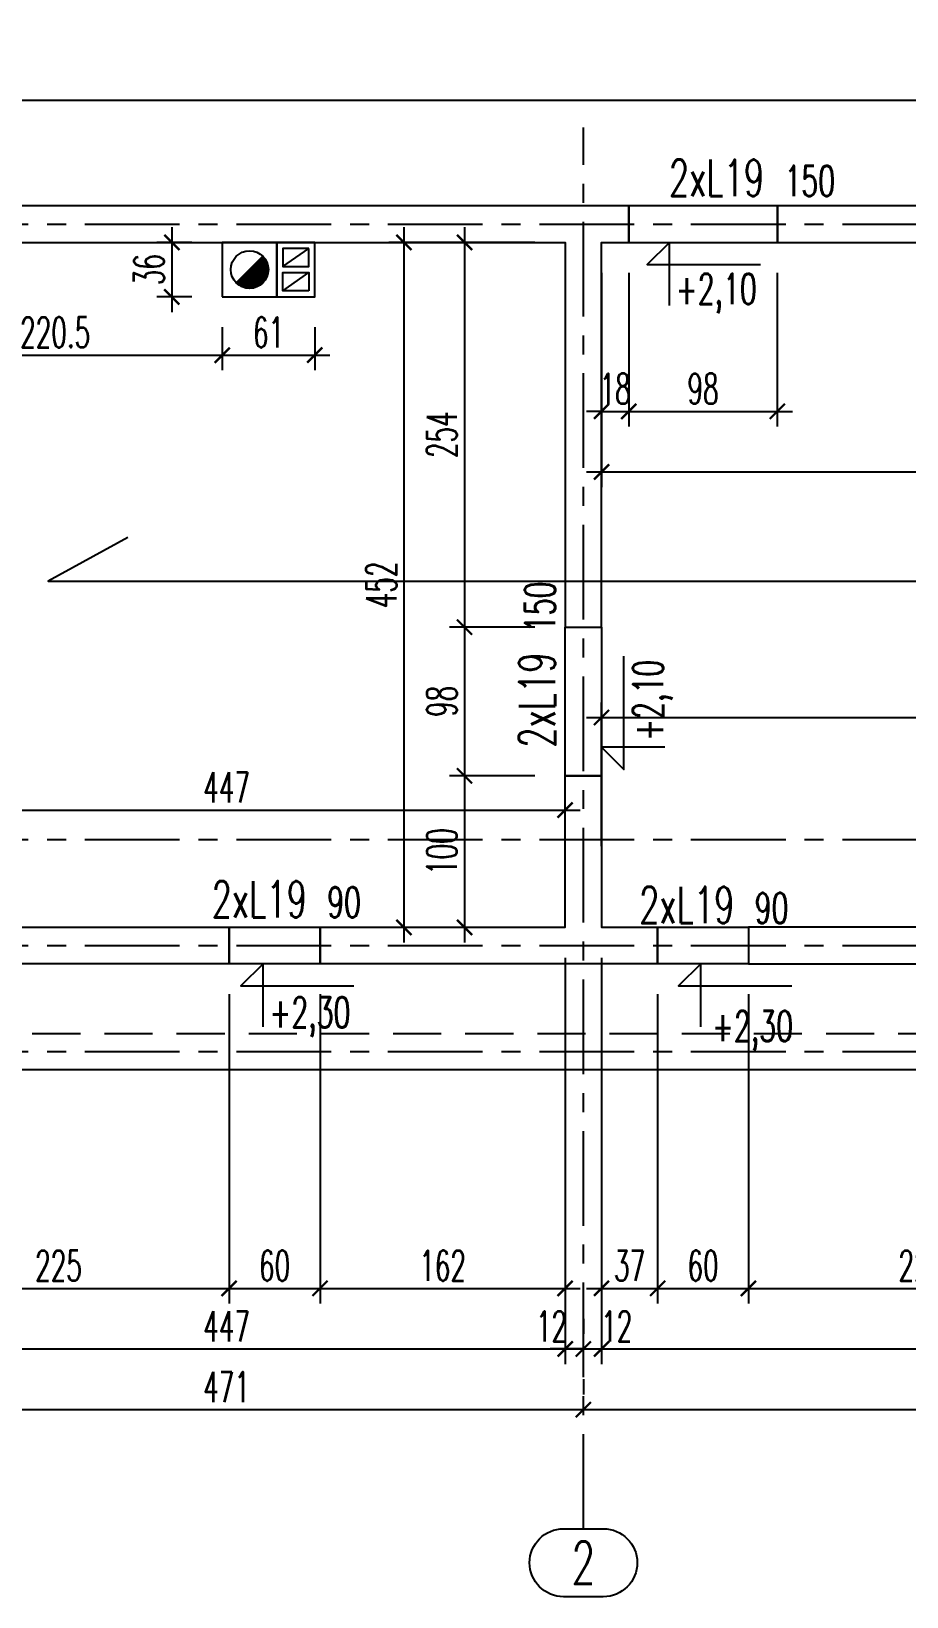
# Model space of a CAD drawing. Header units: millimetres. Extents: x -24587 to 37983, y -70862 to 338.
# Drawn here: x 25903 to 26481, y -56909 to -55876 of the extents above; entities that cross this region are included whole.
import ezdxf
from ezdxf.enums import TextEntityAlignment as Align

# ---------------------------------------------------------------- set-up
doc = ezdxf.new("R2010")
doc.units = ezdxf.units.MM
doc.header["$LTSCALE"] = 50
doc.linetypes.add('CENTER', pattern=[2, 1.25, -0.25, 0.25, -0.25])
doc.linetypes.add('DASHED2', pattern=[9.525, 6.35, -3.175])
doc.layers.get('Defpoints').update_dxf_attribs({"color": 251})
for name, color, linetype in [('A-URZADZENIA', 93, 'Continuous'), ('K-NADPROŻA', 61, 'Continuous'), ('K-OSIE', 9, 'CENTER'), ('K-POMOCNICZE', 9, 'DASHED2'), ('K-SCIANY', 2, 'Continuous'), ('K-STROPY', 161, 'Continuous'), ('K-TEXT 2.4mm', 71, 'Continuous'), ('K-TEXT 2.8mm', 101, 'Continuous'), ('K-TEXT 2mm', 254, 'Continuous'), ('K-WYMIARY', 1, 'Continuous')]:
    doc.layers.add(name, color=color, linetype=linetype)
doc.styles.add('text 2.4mm', font='romans.shx', dxfattribs={"width": 0.65})
doc.styles.add('text 2.8mm', font='romans.shx', dxfattribs={"width": 0.65})
doc.styles.add('text 2mm', font='romans.shx', dxfattribs={"width": 0.65})
doc.styles.add('WYM1', font='romanszb.shx', dxfattribs={"width": 0.6})
doc.dimstyles.new('CM100', dxfattribs={"dimscale": 5, "dimtxt": 2, "dimasz": 1, "dimexe": 1, "dimexo": 2, "dimgap": 0.5, "dimtad": 1, "dimrnd": 0.5, "dimdsep": 46, "dimtxsty": 'WYM1', "dimblk": 'OBLIQUE', "dimcen": 0, "dimdle": 1, "dimclrd": 253, "dimclre": 251, "dimclrt": 30, "dimadec": 0, "dimazin": 0, "dimtfac": 1, "dimtix": 1, "dimtmove": 0, "dimatfit": 0, "dimfxl": 1, "dimtfillclr": 256, "dimtolj": 1, "dimarcsym": 0})

# ---------------------------------------------------------------- blocks, each defined once
blk = doc.blocks.new('A$C5f19c05e')
for points in [[(471, -1260.9), (471, -336.3)], [(-358, -400), (2628.1, -400)], [(-358, -806), (2628.1, -806)], [(-358, -876), (2628.1, -876)], [(-358, -946), (2628.1, -946)]]:
    blk.add_lwpolyline(points)
at = {"layer": 'K-TEXT 2.4mm'}
blk.add_lwpolyline([(457.9, -1305.7, -1), (457.9, -1260.9), (484.1, -1260.9, -1), (484.1, -1305.7)], format="xyb", close=True, dxfattribs=at)
at = {"layer": 'K-TEXT 2.8mm', "style": 'text 2.8mm', "width": 0.65}
blk.add_text('2', height=28, dxfattribs=at).set_placement((471, -1283.3), align=Align.MIDDLE_CENTER)
blk = doc.blocks.new('_ArchTick')
at = {"color": 0, "linetype": 'ByBlock', "const_width": 0.15}
blk.add_lwpolyline([(-0.5, -0.5), (0.5, 0.5)], dxfattribs=at)
blk = doc.blocks.new('*D454')
at = {"layer": 'Defpoints', "color": 0, "transparency": 16777216}
for p in [(25796.6, -56785.7), (26267.6, -56785.7), (26267.6, -56785.7)]:
    blk.add_point(p, dxfattribs=at)
at = {"layer": 'K-WYMIARY', "color": 251, "lineweight": -2, "transparency": 16777216}
for p, q in [((25796.6, -56765.7), (25796.6, -56775.7)), ((26267.6, -56765.7), (26267.6, -56775.7))]:
    blk.add_line(p, q, dxfattribs=at)
at = {"layer": 'K-WYMIARY', "color": 253, "lineweight": -2, "transparency": 16777216}
blk.add_line((25786.6, -56785.7), (26277.6, -56785.7), dxfattribs=at)
at = {"layer": 'K-WYMIARY', "color": 253, "lineweight": -2, "transparency": 16777216, "xscale": 10, "yscale": 10, "zscale": 10, "rotation": 180}
blk.add_blockref('_ArchTick', (25796.6, -56785.7), dxfattribs=at)
at = {"layer": 'K-WYMIARY', "color": 253, "lineweight": -2, "transparency": 16777216, "xscale": 10, "yscale": 10, "zscale": 10}
blk.add_blockref('_ArchTick', (26267.6, -56785.7), dxfattribs=at)
at = {"layer": 'K-WYMIARY', "color": 30, "transparency": 16777216, "insert": (26032.1, -56770.7), "char_height": 20, "attachment_point": 5, "style": 'WYM1'}
blk.add_mtext('\\A1;471', dxfattribs=at)
blk = doc.blocks.new('*D455')
at = {"layer": 'Defpoints', "color": 0, "transparency": 16777216}
for p in [(26267.6, -56785.7), (26933.1, -56785.7), (26933.1, -56785.7)]:
    blk.add_point(p, dxfattribs=at)
at = {"layer": 'K-WYMIARY', "color": 251, "lineweight": -2, "transparency": 16777216}
for p, q in [((26267.6, -56765.7), (26267.6, -56775.7)), ((26933.1, -56765.7), (26933.1, -56775.7))]:
    blk.add_line(p, q, dxfattribs=at)
at = {"layer": 'K-WYMIARY', "color": 253, "lineweight": -2, "transparency": 16777216}
blk.add_line((26257.6, -56785.7), (26943.1, -56785.7), dxfattribs=at)
at = {"layer": 'K-WYMIARY', "color": 253, "lineweight": -2, "transparency": 16777216, "xscale": 10, "yscale": 10, "zscale": 10, "rotation": 180}
blk.add_blockref('_ArchTick', (26267.6, -56785.7), dxfattribs=at)
at = {"layer": 'K-WYMIARY', "color": 253, "lineweight": -2, "transparency": 16777216, "xscale": 10, "yscale": 10, "zscale": 10}
blk.add_blockref('_ArchTick', (26933.1, -56785.7), dxfattribs=at)
at = {"layer": 'K-WYMIARY', "color": 30, "transparency": 16777216, "insert": (26600.4, -56770.7), "char_height": 20, "attachment_point": 5, "style": 'WYM1'}
blk.add_mtext('\\A1;665.5', dxfattribs=at)
blk = doc.blocks.new('*D530')
at = {"layer": 'Defpoints', "color": 0, "transparency": 16777216}
for p in [(25808.6, -56467.5), (26255.6, -56467.5), (26255.6, -56745.7)]:
    blk.add_point(p, dxfattribs=at)
at = {"layer": 'K-WYMIARY', "color": 251, "lineweight": -2, "transparency": 16777216}
for p, q in [((25808.6, -56487.5), (25808.6, -56755.7)), ((26255.6, -56487.5), (26255.6, -56755.7))]:
    blk.add_line(p, q, dxfattribs=at)
at = {"layer": 'K-WYMIARY', "color": 253, "lineweight": -2, "transparency": 16777216}
blk.add_line((25798.6, -56745.7), (26265.6, -56745.7), dxfattribs=at)
at = {"layer": 'K-WYMIARY', "color": 253, "lineweight": -2, "transparency": 16777216, "xscale": 10, "yscale": 10, "zscale": 10, "rotation": 180}
blk.add_blockref('_ArchTick', (25808.6, -56745.7), dxfattribs=at)
at = {"layer": 'K-WYMIARY', "color": 253, "lineweight": -2, "transparency": 16777216, "xscale": 10, "yscale": 10, "zscale": 10}
blk.add_blockref('_ArchTick', (26255.6, -56745.7), dxfattribs=at)
at = {"layer": 'K-WYMIARY', "color": 30, "transparency": 16777216, "insert": (26032.1, -56730.7), "char_height": 20, "attachment_point": 5, "style": 'WYM1'}
blk.add_mtext('\\A1;447', dxfattribs=at)
blk = doc.blocks.new('*D531')
at = {"layer": 'Defpoints', "color": 0, "transparency": 16777216}
for p in [(26255.6, -56467.5), (26267.6, -56745.7), (26267.6, -56745.7)]:
    blk.add_point(p, dxfattribs=at)
at = {"layer": 'K-WYMIARY', "color": 251, "lineweight": -2, "transparency": 16777216}
for p, q in [((26255.6, -56487.5), (26255.6, -56755.7)), ((26267.6, -56725.7), (26267.6, -56735.7))]:
    blk.add_line(p, q, dxfattribs=at)
at = {"layer": 'K-WYMIARY', "color": 253, "lineweight": -2, "transparency": 16777216}
for p, q in [((26255.6, -56745.7), (26245.6, -56745.7)), ((26255.6, -56745.7), (26267.6, -56745.7)), ((26267.6, -56745.7), (26277.6, -56745.7))]:
    blk.add_line(p, q, dxfattribs=at)
at = {"layer": 'K-WYMIARY', "color": 253, "lineweight": -2, "transparency": 16777216, "xscale": 10, "yscale": 10, "zscale": 10}
blk.add_blockref('_ArchTick', (26255.6, -56745.7), dxfattribs=at)
at = {"layer": 'K-WYMIARY', "color": 253, "lineweight": -2, "transparency": 16777216, "xscale": 10, "yscale": 10, "zscale": 10, "rotation": 180}
blk.add_blockref('_ArchTick', (26267.6, -56745.7), dxfattribs=at)
at = {"layer": 'K-WYMIARY', "color": 30, "transparency": 16777216, "insert": (26246.6, -56730.7), "char_height": 20, "attachment_point": 5, "style": 'WYM1'}
blk.add_mtext('\\A1;12', dxfattribs=at)
blk = doc.blocks.new('*D532')
at = {"layer": 'Defpoints', "color": 0, "transparency": 16777216}
for p in [(26279.6, -56467.5), (26267.6, -56745.7), (26279.6, -56745.7)]:
    blk.add_point(p, dxfattribs=at)
at = {"layer": 'K-WYMIARY', "color": 251, "lineweight": -2, "transparency": 16777216}
for p, q in [((26279.6, -56487.5), (26279.6, -56755.7)), ((26267.6, -56725.7), (26267.6, -56735.7))]:
    blk.add_line(p, q, dxfattribs=at)
at = {"layer": 'K-WYMIARY', "color": 253, "lineweight": -2, "transparency": 16777216}
for p, q in [((26267.6, -56745.7), (26257.6, -56745.7)), ((26267.6, -56745.7), (26279.6, -56745.7)), ((26279.6, -56745.7), (26289.6, -56745.7))]:
    blk.add_line(p, q, dxfattribs=at)
at = {"layer": 'K-WYMIARY', "color": 253, "lineweight": -2, "transparency": 16777216, "xscale": 10, "yscale": 10, "zscale": 10}
blk.add_blockref('_ArchTick', (26267.6, -56745.7), dxfattribs=at)
at = {"layer": 'K-WYMIARY', "color": 253, "lineweight": -2, "transparency": 16777216, "xscale": 10, "yscale": 10, "zscale": 10, "rotation": 180}
blk.add_blockref('_ArchTick', (26279.6, -56745.7), dxfattribs=at)
at = {"layer": 'K-WYMIARY', "color": 30, "transparency": 16777216, "insert": (26289.6, -56730.7), "char_height": 20, "attachment_point": 5, "style": 'WYM1'}
blk.add_mtext('\\A1;12', dxfattribs=at)
blk = doc.blocks.new('*D460')
at = {"layer": 'Defpoints', "color": 0, "transparency": 16777216}
for p in [(26279.6, -56467.5), (26921.1, -56467.5), (26921.1, -56745.7)]:
    blk.add_point(p, dxfattribs=at)
at = {"layer": 'K-WYMIARY', "color": 251, "lineweight": -2, "transparency": 16777216}
for p, q in [((26279.6, -56487.5), (26279.6, -56755.7)), ((26921.1, -56487.5), (26921.1, -56755.7))]:
    blk.add_line(p, q, dxfattribs=at)
at = {"layer": 'K-WYMIARY', "color": 253, "lineweight": -2, "transparency": 16777216}
blk.add_line((26269.6, -56745.7), (26931.1, -56745.7), dxfattribs=at)
at = {"layer": 'K-WYMIARY', "color": 253, "lineweight": -2, "transparency": 16777216, "xscale": 10, "yscale": 10, "zscale": 10, "rotation": 180}
blk.add_blockref('_ArchTick', (26279.6, -56745.7), dxfattribs=at)
at = {"layer": 'K-WYMIARY', "color": 253, "lineweight": -2, "transparency": 16777216, "xscale": 10, "yscale": 10, "zscale": 10}
blk.add_blockref('_ArchTick', (26921.1, -56745.7), dxfattribs=at)
at = {"layer": 'K-WYMIARY', "color": 30, "transparency": 16777216, "insert": (26600.4, -56730.7), "char_height": 20, "attachment_point": 5, "style": 'WYM1'}
blk.add_mtext('\\A1;641.5', dxfattribs=at)
blk = doc.blocks.new('*D446')
at = {"layer": 'Defpoints', "color": 0, "transparency": 16777216}
for p in [(25808.6, -56467.5), (26033.8, -56491.5), (26033.8, -56705.7)]:
    blk.add_point(p, dxfattribs=at)
at = {"layer": 'K-WYMIARY', "color": 251, "lineweight": -2, "transparency": 16777216}
for p, q in [((25808.6, -56487.5), (25808.6, -56715.7)), ((26033.8, -56511.5), (26033.8, -56715.7))]:
    blk.add_line(p, q, dxfattribs=at)
at = {"layer": 'K-WYMIARY', "color": 253, "lineweight": -2, "transparency": 16777216}
blk.add_line((25798.6, -56705.7), (26043.8, -56705.7), dxfattribs=at)
at = {"layer": 'K-WYMIARY', "color": 253, "lineweight": -2, "transparency": 16777216, "xscale": 10, "yscale": 10, "zscale": 10, "rotation": 180}
blk.add_blockref('_ArchTick', (25808.6, -56705.7), dxfattribs=at)
at = {"layer": 'K-WYMIARY', "color": 253, "lineweight": -2, "transparency": 16777216, "xscale": 10, "yscale": 10, "zscale": 10}
blk.add_blockref('_ArchTick', (26033.8, -56705.7), dxfattribs=at)
at = {"layer": 'K-WYMIARY', "color": 30, "transparency": 16777216, "insert": (25921.2, -56690.7), "char_height": 20, "attachment_point": 5, "style": 'WYM1'}
blk.add_mtext('\\A1;225', dxfattribs=at)
blk = doc.blocks.new('*D494')
at = {"layer": 'Defpoints', "color": 0, "transparency": 16777216}
for p in [(26033.8, -56491.5), (26093.8, -56491.5), (26093.8, -56705.7)]:
    blk.add_point(p, dxfattribs=at)
at = {"layer": 'K-WYMIARY', "color": 251, "lineweight": -2, "transparency": 16777216}
for p, q in [((26033.8, -56511.5), (26033.8, -56715.7)), ((26093.8, -56511.5), (26093.8, -56715.7))]:
    blk.add_line(p, q, dxfattribs=at)
at = {"layer": 'K-WYMIARY', "color": 253, "lineweight": -2, "transparency": 16777216}
blk.add_line((26023.8, -56705.7), (26103.8, -56705.7), dxfattribs=at)
at = {"layer": 'K-WYMIARY', "color": 253, "lineweight": -2, "transparency": 16777216, "xscale": 10, "yscale": 10, "zscale": 10, "rotation": 180}
blk.add_blockref('_ArchTick', (26033.8, -56705.7), dxfattribs=at)
at = {"layer": 'K-WYMIARY', "color": 253, "lineweight": -2, "transparency": 16777216, "xscale": 10, "yscale": 10, "zscale": 10}
blk.add_blockref('_ArchTick', (26093.8, -56705.7), dxfattribs=at)
at = {"layer": 'K-WYMIARY', "color": 30, "transparency": 16777216, "insert": (26063.8, -56690.7), "char_height": 20, "attachment_point": 5, "style": 'WYM1'}
blk.add_mtext('\\A1;60', dxfattribs=at)
blk = doc.blocks.new('*D495')
at = {"layer": 'Defpoints', "color": 0, "transparency": 16777216}
for p in [(26255.6, -56467.5), (26093.8, -56491.5), (26255.6, -56705.7)]:
    blk.add_point(p, dxfattribs=at)
at = {"layer": 'K-WYMIARY', "color": 251, "lineweight": -2, "transparency": 16777216}
for p, q in [((26255.6, -56487.5), (26255.6, -56715.7)), ((26093.8, -56511.5), (26093.8, -56715.7))]:
    blk.add_line(p, q, dxfattribs=at)
at = {"layer": 'K-WYMIARY', "color": 253, "lineweight": -2, "transparency": 16777216}
blk.add_line((26083.8, -56705.7), (26265.6, -56705.7), dxfattribs=at)
at = {"layer": 'K-WYMIARY', "color": 253, "lineweight": -2, "transparency": 16777216, "xscale": 10, "yscale": 10, "zscale": 10, "rotation": 180}
blk.add_blockref('_ArchTick', (26093.8, -56705.7), dxfattribs=at)
at = {"layer": 'K-WYMIARY', "color": 253, "lineweight": -2, "transparency": 16777216, "xscale": 10, "yscale": 10, "zscale": 10}
blk.add_blockref('_ArchTick', (26255.6, -56705.7), dxfattribs=at)
at = {"layer": 'K-WYMIARY', "color": 30, "transparency": 16777216, "insert": (26174.7, -56690.7), "char_height": 20, "attachment_point": 5, "style": 'WYM1'}
blk.add_mtext('\\A1;162', dxfattribs=at)
blk = doc.blocks.new('*D496')
at = {"layer": 'Defpoints', "color": 0, "transparency": 16777216}
for p in [(26279.6, -56467.5), (26316.6, -56491.5), (26316.6, -56705.7)]:
    blk.add_point(p, dxfattribs=at)
at = {"layer": 'K-WYMIARY', "color": 251, "lineweight": -2, "transparency": 16777216}
for p, q in [((26279.6, -56487.5), (26279.6, -56715.7)), ((26316.6, -56511.5), (26316.6, -56715.7))]:
    blk.add_line(p, q, dxfattribs=at)
at = {"layer": 'K-WYMIARY', "color": 253, "lineweight": -2, "transparency": 16777216}
blk.add_line((26269.6, -56705.7), (26326.6, -56705.7), dxfattribs=at)
at = {"layer": 'K-WYMIARY', "color": 253, "lineweight": -2, "transparency": 16777216, "xscale": 10, "yscale": 10, "zscale": 10, "rotation": 180}
blk.add_blockref('_ArchTick', (26279.6, -56705.7), dxfattribs=at)
at = {"layer": 'K-WYMIARY', "color": 253, "lineweight": -2, "transparency": 16777216, "xscale": 10, "yscale": 10, "zscale": 10}
blk.add_blockref('_ArchTick', (26316.6, -56705.7), dxfattribs=at)
at = {"layer": 'K-WYMIARY', "color": 30, "transparency": 16777216, "insert": (26298.1, -56690.7), "char_height": 20, "attachment_point": 5, "style": 'WYM1'}
blk.add_mtext('\\A1;37', dxfattribs=at)
blk = doc.blocks.new('*D497')
at = {"layer": 'Defpoints', "color": 0, "transparency": 16777216}
for p in [(26316.6, -56491.5), (26376.6, -56491.5), (26376.6, -56705.7)]:
    blk.add_point(p, dxfattribs=at)
at = {"layer": 'K-WYMIARY', "color": 251, "lineweight": -2, "transparency": 16777216}
for p, q in [((26316.6, -56511.5), (26316.6, -56715.7)), ((26376.6, -56511.5), (26376.6, -56715.7))]:
    blk.add_line(p, q, dxfattribs=at)
at = {"layer": 'K-WYMIARY', "color": 253, "lineweight": -2, "transparency": 16777216}
blk.add_line((26306.6, -56705.7), (26386.6, -56705.7), dxfattribs=at)
at = {"layer": 'K-WYMIARY', "color": 253, "lineweight": -2, "transparency": 16777216, "xscale": 10, "yscale": 10, "zscale": 10, "rotation": 180}
blk.add_blockref('_ArchTick', (26316.6, -56705.7), dxfattribs=at)
at = {"layer": 'K-WYMIARY', "color": 253, "lineweight": -2, "transparency": 16777216, "xscale": 10, "yscale": 10, "zscale": 10}
blk.add_blockref('_ArchTick', (26376.6, -56705.7), dxfattribs=at)
at = {"layer": 'K-WYMIARY', "color": 30, "transparency": 16777216, "insert": (26346.6, -56690.7), "char_height": 20, "attachment_point": 5, "style": 'WYM1'}
blk.add_mtext('\\A1;60', dxfattribs=at)
blk = doc.blocks.new('*D498')
at = {"layer": 'Defpoints', "color": 0, "transparency": 16777216}
for p in [(26376.6, -56491.5), (26605.5, -56491.5), (26605.5, -56705.7)]:
    blk.add_point(p, dxfattribs=at)
at = {"layer": 'K-WYMIARY', "color": 251, "lineweight": -2, "transparency": 16777216}
for p, q in [((26376.6, -56511.5), (26376.6, -56715.7)), ((26605.5, -56511.5), (26605.5, -56715.7))]:
    blk.add_line(p, q, dxfattribs=at)
at = {"layer": 'K-WYMIARY', "color": 253, "lineweight": -2, "transparency": 16777216}
blk.add_line((26366.6, -56705.7), (26615.5, -56705.7), dxfattribs=at)
at = {"layer": 'K-WYMIARY', "color": 253, "lineweight": -2, "transparency": 16777216, "xscale": 10, "yscale": 10, "zscale": 10, "rotation": 180}
blk.add_blockref('_ArchTick', (26376.6, -56705.7), dxfattribs=at)
at = {"layer": 'K-WYMIARY', "color": 253, "lineweight": -2, "transparency": 16777216, "xscale": 10, "yscale": 10, "zscale": 10}
blk.add_blockref('_ArchTick', (26605.5, -56705.7), dxfattribs=at)
at = {"layer": 'K-WYMIARY', "color": 30, "transparency": 16777216, "insert": (26491, -56690.7), "char_height": 20, "attachment_point": 5, "style": 'WYM1'}
blk.add_mtext('\\A1;229', dxfattribs=at)
blk = doc.blocks.new('*D443')
at = {"layer": 'Defpoints', "color": 0, "transparency": 16777216}
for p in [(27339.6, -55921.6), (25808.6, -55991.5), (27339.6, -55991.5)]:
    blk.add_point(p, dxfattribs=at)
at = {"layer": 'K-WYMIARY', "color": 251, "lineweight": -2, "transparency": 16777216}
for p, q in [((25808.6, -55971.5), (25808.6, -55911.6)), ((27339.6, -55971.5), (27339.6, -55911.6))]:
    blk.add_line(p, q, dxfattribs=at)
at = {"layer": 'K-WYMIARY', "color": 253, "lineweight": -2, "transparency": 16777216}
blk.add_line((25798.6, -55921.6), (27349.6, -55921.6), dxfattribs=at)
at = {"layer": 'K-WYMIARY', "color": 253, "lineweight": -2, "transparency": 16777216, "xscale": 10, "yscale": 10, "zscale": 10, "rotation": 180}
blk.add_blockref('_ArchTick', (25808.6, -55921.6), dxfattribs=at)
at = {"layer": 'K-WYMIARY', "color": 253, "lineweight": -2, "transparency": 16777216, "xscale": 10, "yscale": 10, "zscale": 10}
blk.add_blockref('_ArchTick', (27339.6, -55921.6), dxfattribs=at)
at = {"layer": 'K-WYMIARY', "color": 30, "transparency": 16777216, "insert": (26574.1, -55906.6), "char_height": 20, "attachment_point": 5, "style": 'WYM1'}
blk.add_mtext('\\A1;1531', dxfattribs=at)
blk = doc.blocks.new('*D493')
at = {"layer": 'Defpoints', "color": 0, "transparency": 16777216}
for p in [(26255.6, -56015.5), (26149.2, -56467.5), (26255.6, -56467.5)]:
    blk.add_point(p, dxfattribs=at)
at = {"layer": 'K-WYMIARY', "color": 253, "lineweight": -2, "transparency": 16777216}
blk.add_line((26149.2, -56005.5), (26149.2, -56477.5), dxfattribs=at)
at = {"layer": 'K-WYMIARY', "color": 251, "lineweight": -2, "transparency": 16777216}
for p, q in [((26235.6, -56015.5), (26139.2, -56015.5)), ((26235.6, -56467.5), (26139.2, -56467.5))]:
    blk.add_line(p, q, dxfattribs=at)
at = {"layer": 'K-WYMIARY', "color": 253, "lineweight": -2, "transparency": 16777216, "xscale": 10, "yscale": 10, "zscale": 10}
for p, rotation in [((26149.2, -56015.5), 90), ((26149.2, -56467.5), 270)]:
    blk.add_blockref('_ArchTick', p, dxfattribs=dict(at, rotation=rotation))
at = {"layer": 'K-WYMIARY', "color": 30, "transparency": 16777216, "insert": (26134.2, -56241.5), "char_height": 20, "attachment_point": 5, "rotation": 90, "style": 'WYM1'}
blk.add_mtext('\\A1;452', dxfattribs=at)
blk = doc.blocks.new('*D444')
at = {"layer": 'Defpoints', "color": 0, "transparency": 16777216}
for p in [(26255.6, -56390.1), (25808.6, -56467.5), (26255.6, -56467.5)]:
    blk.add_point(p, dxfattribs=at)
at = {"layer": 'K-WYMIARY', "color": 251, "lineweight": -2, "transparency": 16777216}
for p, q in [((25808.6, -56447.5), (25808.6, -56380.1)), ((26255.6, -56447.5), (26255.6, -56380.1))]:
    blk.add_line(p, q, dxfattribs=at)
at = {"layer": 'K-WYMIARY', "color": 253, "lineweight": -2, "transparency": 16777216}
blk.add_line((25798.6, -56390.1), (26265.6, -56390.1), dxfattribs=at)
at = {"layer": 'K-WYMIARY', "color": 253, "lineweight": -2, "transparency": 16777216, "xscale": 10, "yscale": 10, "zscale": 10, "rotation": 180}
blk.add_blockref('_ArchTick', (25808.6, -56390.1), dxfattribs=at)
at = {"layer": 'K-WYMIARY', "color": 253, "lineweight": -2, "transparency": 16777216, "xscale": 10, "yscale": 10, "zscale": 10}
blk.add_blockref('_ArchTick', (26255.6, -56390.1), dxfattribs=at)
at = {"layer": 'K-WYMIARY', "color": 30, "transparency": 16777216, "insert": (26032.1, -56375.1), "char_height": 20, "attachment_point": 5, "style": 'WYM1'}
blk.add_mtext('\\A1;447', dxfattribs=at)
blk = doc.blocks.new('*D433')
at = {"layer": 'Defpoints', "color": 0, "transparency": 16777216}
for p in [(26921.1, -56329), (26921.1, -56397.5), (26279.6, -56434)]:
    blk.add_point(p, dxfattribs=at)
at = {"layer": 'K-WYMIARY', "color": 251, "lineweight": -2, "transparency": 16777216}
for p, q in [((26279.6, -56414), (26279.6, -56319)), ((26921.1, -56377.5), (26921.1, -56319))]:
    blk.add_line(p, q, dxfattribs=at)
at = {"layer": 'K-WYMIARY', "color": 253, "lineweight": -2, "transparency": 16777216}
blk.add_line((26269.6, -56329), (26931.1, -56329), dxfattribs=at)
at = {"layer": 'K-WYMIARY', "color": 253, "lineweight": -2, "transparency": 16777216, "xscale": 10, "yscale": 10, "zscale": 10, "rotation": 180}
blk.add_blockref('_ArchTick', (26279.6, -56329), dxfattribs=at)
at = {"layer": 'K-WYMIARY', "color": 253, "lineweight": -2, "transparency": 16777216, "xscale": 10, "yscale": 10, "zscale": 10}
blk.add_blockref('_ArchTick', (26921.1, -56329), dxfattribs=at)
at = {"layer": 'K-WYMIARY', "color": 30, "transparency": 16777216, "insert": (26600.4, -56314), "char_height": 20, "attachment_point": 5, "style": 'WYM1'}
blk.add_mtext('\\A1;641.5', dxfattribs=at)
blk = doc.blocks.new('*D467')
at = {"layer": 'Defpoints', "color": 0, "transparency": 16777216}
for p in [(26279.6, -56015.5), (26297.6, -56015.5), (26297.6, -56127)]:
    blk.add_point(p, dxfattribs=at)
at = {"layer": 'K-WYMIARY', "color": 251, "lineweight": -2, "transparency": 16777216}
for p, q in [((26279.6, -56035.5), (26279.6, -56137)), ((26297.6, -56035.5), (26297.6, -56137))]:
    blk.add_line(p, q, dxfattribs=at)
at = {"layer": 'K-WYMIARY', "color": 253, "lineweight": -2, "transparency": 16777216}
for p, q in [((26279.6, -56127), (26269.6, -56127)), ((26279.6, -56127), (26297.6, -56127)), ((26297.6, -56127), (26307.6, -56127))]:
    blk.add_line(p, q, dxfattribs=at)
at = {"layer": 'K-WYMIARY', "color": 253, "lineweight": -2, "transparency": 16777216, "xscale": 10, "yscale": 10, "zscale": 10}
blk.add_blockref('_ArchTick', (26279.6, -56127), dxfattribs=at)
at = {"layer": 'K-WYMIARY', "color": 253, "lineweight": -2, "transparency": 16777216, "xscale": 10, "yscale": 10, "zscale": 10, "rotation": 180}
blk.add_blockref('_ArchTick', (26297.6, -56127), dxfattribs=at)
at = {"layer": 'K-WYMIARY', "color": 30, "transparency": 16777216, "insert": (26288.6, -56112), "char_height": 20, "attachment_point": 5, "style": 'WYM1'}
blk.add_mtext('\\A1;18', dxfattribs=at)
blk = doc.blocks.new('*D468')
at = {"layer": 'Defpoints', "color": 0, "transparency": 16777216}
for p in [(26297.6, -56015.5), (26395.6, -56015.5), (26395.6, -56127)]:
    blk.add_point(p, dxfattribs=at)
at = {"layer": 'K-WYMIARY', "color": 251, "lineweight": -2, "transparency": 16777216}
for p, q in [((26297.6, -56035.5), (26297.6, -56137)), ((26395.6, -56035.5), (26395.6, -56137))]:
    blk.add_line(p, q, dxfattribs=at)
at = {"layer": 'K-WYMIARY', "color": 253, "lineweight": -2, "transparency": 16777216}
blk.add_line((26287.6, -56127), (26405.6, -56127), dxfattribs=at)
at = {"layer": 'K-WYMIARY', "color": 253, "lineweight": -2, "transparency": 16777216, "xscale": 10, "yscale": 10, "zscale": 10, "rotation": 180}
blk.add_blockref('_ArchTick', (26297.6, -56127), dxfattribs=at)
at = {"layer": 'K-WYMIARY', "color": 253, "lineweight": -2, "transparency": 16777216, "xscale": 10, "yscale": 10, "zscale": 10}
blk.add_blockref('_ArchTick', (26395.6, -56127), dxfattribs=at)
at = {"layer": 'K-WYMIARY', "color": 30, "transparency": 16777216, "insert": (26346.6, -56112), "char_height": 20, "attachment_point": 5, "style": 'WYM1'}
blk.add_mtext('\\A1;98', dxfattribs=at)
blk = doc.blocks.new('*D436')
at = {"layer": 'Defpoints', "color": 0, "transparency": 16777216}
for p in [(26279.6, -56015.5), (27339.6, -56015.5), (27339.6, -56167)]:
    blk.add_point(p, dxfattribs=at)
at = {"layer": 'K-WYMIARY', "color": 251, "lineweight": -2, "transparency": 16777216}
for p, q in [((26279.6, -56035.5), (26279.6, -56177)), ((27339.6, -56035.5), (27339.6, -56177))]:
    blk.add_line(p, q, dxfattribs=at)
at = {"layer": 'K-WYMIARY', "color": 253, "lineweight": -2, "transparency": 16777216}
blk.add_line((26269.6, -56167), (27349.6, -56167), dxfattribs=at)
at = {"layer": 'K-WYMIARY', "color": 253, "lineweight": -2, "transparency": 16777216, "xscale": 10, "yscale": 10, "zscale": 10, "rotation": 180}
blk.add_blockref('_ArchTick', (26279.6, -56167), dxfattribs=at)
at = {"layer": 'K-WYMIARY', "color": 253, "lineweight": -2, "transparency": 16777216, "xscale": 10, "yscale": 10, "zscale": 10}
blk.add_blockref('_ArchTick', (27339.6, -56167), dxfattribs=at)
at = {"layer": 'K-WYMIARY', "color": 30, "transparency": 16777216, "insert": (26809.6, -56152), "char_height": 20, "attachment_point": 5, "style": 'WYM1'}
blk.add_mtext('\\A1;1060', dxfattribs=at)
blk = doc.blocks.new('*D475')
at = {"layer": 'Defpoints', "color": 0, "transparency": 16777216}
for p in [(26255.6, -56015.5), (26189.2, -56269.4), (26255.6, -56269.4)]:
    blk.add_point(p, dxfattribs=at)
at = {"layer": 'K-WYMIARY', "color": 253, "lineweight": -2, "transparency": 16777216}
blk.add_line((26189.2, -56005.5), (26189.2, -56279.4), dxfattribs=at)
at = {"layer": 'K-WYMIARY', "color": 251, "lineweight": -2, "transparency": 16777216}
for p, q in [((26235.6, -56015.5), (26179.2, -56015.5)), ((26235.6, -56269.4), (26179.2, -56269.4))]:
    blk.add_line(p, q, dxfattribs=at)
at = {"layer": 'K-WYMIARY', "color": 253, "lineweight": -2, "transparency": 16777216, "xscale": 10, "yscale": 10, "zscale": 10}
for p, rotation in [((26189.2, -56015.5), 90), ((26189.2, -56269.4), 270)]:
    blk.add_blockref('_ArchTick', p, dxfattribs=dict(at, rotation=rotation))
at = {"layer": 'K-WYMIARY', "color": 30, "transparency": 16777216, "insert": (26174.2, -56142.4), "char_height": 20, "attachment_point": 5, "rotation": 90, "style": 'WYM1'}
blk.add_mtext('\\A1;254', dxfattribs=at)
blk = doc.blocks.new('*D476')
at = {"layer": 'Defpoints', "color": 0, "transparency": 16777216}
for p in [(26255.6, -56269.4), (26189.2, -56367.5), (26255.6, -56367.5)]:
    blk.add_point(p, dxfattribs=at)
at = {"layer": 'K-WYMIARY', "color": 253, "lineweight": -2, "transparency": 16777216}
blk.add_line((26189.2, -56259.4), (26189.2, -56377.5), dxfattribs=at)
at = {"layer": 'K-WYMIARY', "color": 251, "lineweight": -2, "transparency": 16777216}
for p, q in [((26235.6, -56269.4), (26179.2, -56269.4)), ((26235.6, -56367.5), (26179.2, -56367.5))]:
    blk.add_line(p, q, dxfattribs=at)
at = {"layer": 'K-WYMIARY', "color": 253, "lineweight": -2, "transparency": 16777216, "xscale": 10, "yscale": 10, "zscale": 10}
for p, rotation in [((26189.2, -56269.4), 90), ((26189.2, -56367.5), 270)]:
    blk.add_blockref('_ArchTick', p, dxfattribs=dict(at, rotation=rotation))
at = {"layer": 'K-WYMIARY', "color": 30, "transparency": 16777216, "insert": (26174.2, -56318.4), "char_height": 20, "attachment_point": 5, "rotation": 90, "style": 'WYM1'}
blk.add_mtext('\\A1;98', dxfattribs=at)
blk = doc.blocks.new('*D482')
at = {"layer": 'Defpoints', "color": 0, "transparency": 16777216}
for p in [(26255.6, -56367.5), (26189.2, -56467.5), (26255.6, -56467.5)]:
    blk.add_point(p, dxfattribs=at)
at = {"layer": 'K-WYMIARY', "color": 253, "lineweight": -2, "transparency": 16777216}
blk.add_line((26189.2, -56357.5), (26189.2, -56477.5), dxfattribs=at)
at = {"layer": 'K-WYMIARY', "color": 251, "lineweight": -2, "transparency": 16777216}
for p, q in [((26235.6, -56367.5), (26179.2, -56367.5)), ((26235.6, -56467.5), (26179.2, -56467.5))]:
    blk.add_line(p, q, dxfattribs=at)
at = {"layer": 'K-WYMIARY', "color": 253, "lineweight": -2, "transparency": 16777216, "xscale": 10, "yscale": 10, "zscale": 10}
for p, rotation in [((26189.2, -56367.5), 90), ((26189.2, -56467.5), 270)]:
    blk.add_blockref('_ArchTick', p, dxfattribs=dict(at, rotation=rotation))
at = {"layer": 'K-WYMIARY', "color": 30, "transparency": 16777216, "insert": (26174.2, -56417.5), "char_height": 20, "attachment_point": 5, "rotation": 90, "style": 'WYM1'}
blk.add_mtext('\\A1;100', dxfattribs=at)
blk = doc.blocks.new('A$C0BFB608B')
h = blk.add_hatch()
h.set_pattern_fill('ANSI31', color=256, scale=8)
h.set_pattern_definition([(315, (77083.3279, 191572.2395), (0.707106781, 0.707106781), [])])
h.paths.add_polyline_path([(8.8, 8.8, 0.198912), (0, 12.4, 0.668179), (-8.8, -8.8)])
blk.add_lwpolyline([(18, 18), (-18, 18), (-18, -18), (18, -18)], close=True)
blk.add_lwpolyline([(8.8, 8.8), (-8.8, -8.8)])
blk.add_circle((0, 0), 12.4)
blk = doc.blocks.new('A$C650043E8')
for points in [[(12.5, -18), (12.5, 18), (-12.5, 18), (-12.5, -18)], [(-8.5, 14), (8.5, 14), (8.5, 2), (-8.5, 2)], [(-8.5, -14), (8.5, -14), (8.5, -2), (-8.5, -2)]]:
    blk.add_lwpolyline(points, close=True)
blk = doc.blocks.new('*D543')
at = {"layer": 'Defpoints', "color": 0, "transparency": 16777216}
for p in [(25808.6, -56015.5), (26029.3, -56051.5), (26029.3, -56089.9)]:
    blk.add_point(p, dxfattribs=at)
at = {"layer": 'K-WYMIARY', "color": 251, "lineweight": -2, "transparency": 16777216}
for p, q in [((25808.6, -56035.5), (25808.6, -56099.9)), ((26029.3, -56071.5), (26029.3, -56099.9))]:
    blk.add_line(p, q, dxfattribs=at)
at = {"layer": 'K-WYMIARY', "color": 253, "lineweight": -2, "transparency": 16777216}
blk.add_line((25798.6, -56089.9), (26039.3, -56089.9), dxfattribs=at)
at = {"layer": 'K-WYMIARY', "color": 253, "lineweight": -2, "transparency": 16777216, "xscale": 10, "yscale": 10, "zscale": 10, "rotation": 180}
blk.add_blockref('_ArchTick', (25808.6, -56089.9), dxfattribs=at)
at = {"layer": 'K-WYMIARY', "color": 253, "lineweight": -2, "transparency": 16777216, "xscale": 10, "yscale": 10, "zscale": 10}
blk.add_blockref('_ArchTick', (26029.3, -56089.9), dxfattribs=at)
at = {"layer": 'K-WYMIARY', "color": 30, "transparency": 16777216, "insert": (25919, -56074.9), "char_height": 20, "attachment_point": 5, "style": 'WYM1'}
blk.add_mtext('\\A1;220.5', dxfattribs=at)
blk = doc.blocks.new('*D544')
at = {"layer": 'Defpoints', "color": 0, "transparency": 16777216}
for p in [(26029.3, -56051.5), (26090.3, -56051.5), (26090.3, -56089.9)]:
    blk.add_point(p, dxfattribs=at)
at = {"layer": 'K-WYMIARY', "color": 251, "lineweight": -2, "transparency": 16777216}
for p, q in [((26029.3, -56071.5), (26029.3, -56099.9)), ((26090.3, -56071.5), (26090.3, -56099.9))]:
    blk.add_line(p, q, dxfattribs=at)
at = {"layer": 'K-WYMIARY', "color": 253, "lineweight": -2, "transparency": 16777216}
blk.add_line((26019.3, -56089.9), (26100.3, -56089.9), dxfattribs=at)
at = {"layer": 'K-WYMIARY', "color": 253, "lineweight": -2, "transparency": 16777216, "xscale": 10, "yscale": 10, "zscale": 10, "rotation": 180}
blk.add_blockref('_ArchTick', (26029.3, -56089.9), dxfattribs=at)
at = {"layer": 'K-WYMIARY', "color": 253, "lineweight": -2, "transparency": 16777216, "xscale": 10, "yscale": 10, "zscale": 10}
blk.add_blockref('_ArchTick', (26090.3, -56089.9), dxfattribs=at)
at = {"layer": 'K-WYMIARY', "color": 30, "transparency": 16777216, "insert": (26059.8, -56074.9), "char_height": 20, "attachment_point": 5, "style": 'WYM1'}
blk.add_mtext('\\A1;61', dxfattribs=at)
blk = doc.blocks.new('*D545')
at = {"layer": 'Defpoints', "color": 0, "transparency": 16777216}
for p in [(26029.3, -56015.5), (25996, -56051.5), (26029.3, -56051.5)]:
    blk.add_point(p, dxfattribs=at)
at = {"layer": 'K-WYMIARY', "color": 253, "lineweight": -2, "transparency": 16777216}
blk.add_line((25996, -56005.5), (25996, -56061.5), dxfattribs=at)
at = {"layer": 'K-WYMIARY', "color": 251, "lineweight": -2, "transparency": 16777216}
for p, q in [((26009.3, -56015.5), (25986, -56015.5)), ((26009.3, -56051.5), (25986, -56051.5))]:
    blk.add_line(p, q, dxfattribs=at)
at = {"layer": 'K-WYMIARY', "color": 253, "lineweight": -2, "transparency": 16777216, "xscale": 10, "yscale": 10, "zscale": 10}
for p, rotation in [((25996, -56015.5), 90), ((25996, -56051.5), 270)]:
    blk.add_blockref('_ArchTick', p, dxfattribs=dict(at, rotation=rotation))
at = {"layer": 'K-WYMIARY', "color": 30, "transparency": 16777216, "insert": (25981, -56033.5), "char_height": 20, "attachment_point": 5, "rotation": 90, "style": 'WYM1'}
blk.add_mtext('\\A1;36', dxfattribs=at)

msp = doc.modelspace()

# ---------------------------------------------------------------- linework, layer by layer
at = {"layer": 'A-URZADZENIA'}
for p, q in [((26069.306, -56031.46), (26086.306, -56019.46)), ((26069.306, -56047.46), (26086.306, -56035.46))]:
    msp.add_line(p, q, dxfattribs=at)
at = {"layer": 'K-NADPROŻA'}
for points in [[(26297.59, -56015.46), (26395.64, -56015.46), (26395.64, -55991.46), (26297.59, -55991.46)], [(26255.64, -56269.41), (26279.64, -56269.41), (26279.64, -56367.46), (26255.64, -56367.46)], [(26093.83, -56491.46), (26033.83, -56491.46), (26033.83, -56467.46), (26093.83, -56467.46)], [(26376.57, -56491.46), (26316.57, -56491.46), (26316.57, -56467.46), (26376.57, -56467.46)]]:
    msp.add_lwpolyline(points, close=True, dxfattribs=at)
at = {"layer": 'K-POMOCNICZE', "ltscale": 0.1}
msp.add_lwpolyline([(25808.64, -56491.46), (25808.64, -56537.46), (27339.64, -56537.46)], dxfattribs=at)
at = {"layer": 'K-SCIANY'}
for points in [[(25909.351, -55591.46), (25784.64, -55591.46), (25784.64, -56179.334), (25808.64, -56179.334), (25808.64, -56015.46), (26255.64, -56015.46), (26255.64, -56269.41), (26279.64, -56269.41), (26279.64, -56015.46), (26297.59, -56015.46), (26297.59, -55991.46), (25808.64, -55991.46), (25808.64, -55615.46), (25909.351, -55615.46)], [(26521.663, -55991.46), (26395.64, -55991.46), (26395.64, -56015.46), (26521.663, -56015.46)], [(26255.64, -56367.46), (26279.64, -56367.46), (26279.64, -56467.46), (26316.57, -56467.46), (26316.57, -56491.46), (26093.83, -56491.46), (26093.83, -56467.46), (26255.64, -56467.46)], [(26033.83, -56491.46), (25784.64, -56491.46), (25784.64, -56429.334), (25808.64, -56429.334), (25808.64, -56467.46), (26033.83, -56467.46)], [(26376.57, -56491.46), (26605.508, -56491.46), (26605.508, -56467.46), (26376.57, -56467.46)]]:
    msp.add_lwpolyline(points, close=True, dxfattribs=at)
at = {"layer": 'K-STROPY'}
msp.add_lwpolyline([(25784.64, -55591.46), (27994.64, -55591.46), (27994.64, -56561.46), (25784.64, -56561.46)], close=True, dxfattribs=at)
at = {"layer": 'K-STROPY', "lineweight": -2}
msp.add_lwpolyline([(25966.872, -56210.224), (25914.367, -56238.952), (27912.333, -56238.952), (27859.828, -56267.679)], dxfattribs=at)
at = {"layer": 'K-TEXT 2mm', "lineweight": -2}
for points in [[(26324.481, -56057.112), (26324.481, -56015.46), (26309.806, -56030.136), (26384.512, -56030.136)], [(26321.291, -56348.546), (26279.64, -56348.546), (26294.315, -56363.222), (26294.315, -56288.516)], [(26056.194, -56533.112), (26056.194, -56491.46), (26041.519, -56506.136), (26116.224, -56506.136)], [(26345.157, -56533.112), (26345.157, -56491.46), (26330.481, -56506.136), (26405.187, -56506.136)]]:
    msp.add_lwpolyline(points, dxfattribs=at)

# ---------------------------------------------------------------- block references
at = {"layer": 'A-URZADZENIA'}
for name, p, rotation in [('A$C0BFB608B', (26047.306, -56033.46), 180.0000000000001), ('A$C650043E8', (26077.806, -56033.46), 180)]:
    msp.add_blockref(name, p, dxfattribs=dict(at, rotation=rotation))
at = {"layer": 'K-OSIE'}
msp.add_blockref('A$C5f19c05e', (25796.64, -55603.46), dxfattribs=at)

# ---------------------------------------------------------------- texts
at = {"layer": 'K-TEXT 2.4mm', "style": 'text 2.4mm', "width": 0.65}
for rotation, p in [(360, (26355.518, -55972.899)), (90, (26237.078, -56317.509)), (360, (26053.708, -56448.899)), (360, (26335.873, -56452.74))]:
    msp.add_text('2xL19', height=24, rotation=rotation, dxfattribs=at).set_placement(p, align=Align.MIDDLE_CENTER)
at = {"layer": 'K-TEXT 2mm', "lineweight": -2, "style": 'text 2mm', "width": 0.65}
for s, p in [('150', (26400.32, -55984.899)), ('+2,10', (26328.592, -56056.15)), ('90', (26098.51, -56460.899)), ('90', (26380.675, -56464.74)), ('+2,30', (26060.397, -56533.55)), ('+2,30', (26352.521, -56542.622))]:
    msp.add_text(s, height=20, dxfattribs=at).set_placement(p)
for s, p in [('150', (26249.078, -56272.707)), ('+2,10', (26320.33, -56344.436))]:
    msp.add_text(s, height=20, rotation=90, dxfattribs=at).set_placement(p)

# ---------------------------------------------------------------- dimensions: what is measured, and where the dimension line sits
at = {"layer": 'K-WYMIARY'}
for base, p1, p2, override, picture, middle in [((27339.64, -55921.633), (25808.64, -55991.46), (27339.64, -55991.46), {"dimscale": 10, "dimblk": 'ArchTick'}, '*D443', (26574.14, -55906.633)), ((26029.306, -56089.935), (25808.64, -56015.46), (26029.306, -56051.46), {"dimscale": 10, "dimblk": 'ArchTick'}, '*D543', (25918.973, -56074.935)), ((26297.59, -56127.018), (26279.64, -56015.46), (26297.59, -56015.46), {"dimscale": 10, "dimblk": 'ArchTick'}, '*D467', (26288.615, -56112.018)), ((27339.64, -56167.018), (26279.64, -56015.46), (27339.64, -56015.46), {"dimscale": 10, "dimblk": 'ArchTick'}, '*D436', (26809.64, -56152.018)), ((26395.64, -56127.018), (26297.59, -56015.46), (26395.64, -56015.46), {"dimscale": 10, "dimblk": 'ArchTick', "dimtmove": 1}, '*D468', (26346.615, -56112.018)), ((26090.306, -56089.935), (26029.306, -56051.46), (26090.306, -56051.46), {"dimscale": 10, "dimblk": 'ArchTick', "dimtmove": 1}, '*D544', (26059.806, -56074.935)), ((26921.14, -56328.988), (26279.64, -56433.988), (26921.14, -56397.46), {"dimscale": 10, "dimblk": 'ArchTick'}, '*D433', (26600.39, -56313.988)), ((26255.64, -56390.081), (25808.64, -56467.46), (26255.64, -56467.46), {"dimscale": 10, "dimblk": 'ArchTick'}, '*D444', (26032.14, -56375.081)), ((26255.64, -56745.726), (25808.64, -56467.46), (26255.64, -56467.46), {"dimscale": 10, "dimblk": 'ArchTick', "dimtmove": 1}, '*D530', (26032.14, -56730.726)), ((26033.83, -56705.726), (25808.64, -56467.46), (26033.83, -56491.46), {"dimscale": 10, "dimblk": 'ArchTick', "dimtmove": 1}, '*D446', (25921.235, -56690.726)), ((26255.64, -56705.726), (26093.83, -56491.46), (26255.64, -56467.46), {"dimscale": 10, "dimblk": 'ArchTick', "dimtmove": 1}, '*D495', (26174.735, -56690.726)), ((26921.14, -56745.726), (26279.64, -56467.46), (26921.14, -56467.46), {"dimscale": 10, "dimblk": 'ArchTick', "dimtmove": 1}, '*D460', (26600.39, -56730.726)), ((26316.57, -56705.726), (26279.64, -56467.46), (26316.57, -56491.46), {"dimscale": 10, "dimblk": 'ArchTick'}, '*D496', (26298.105, -56690.726)), ((26093.83, -56705.726), (26033.83, -56491.46), (26093.83, -56491.46), {"dimscale": 10, "dimblk": 'ArchTick', "dimtmove": 1}, '*D494', (26063.83, -56690.726)), ((26376.57, -56705.726), (26316.57, -56491.46), (26376.57, -56491.46), {"dimscale": 10, "dimblk": 'ArchTick', "dimtmove": 1}, '*D497', (26346.57, -56690.726)), ((26605.508, -56705.726), (26376.57, -56491.46), (26605.508, -56491.46), {"dimscale": 10, "dimblk": 'ArchTick', "dimtmove": 1}, '*D498', (26491.039, -56690.726)), ((26267.64, -56785.726), (25796.64, -56785.726), (26267.64, -56785.726), {"dimscale": 10, "dimblk": 'ArchTick'}, '*D454', (26032.14, -56770.726)), ((26933.14, -56785.726), (26267.64, -56785.726), (26933.14, -56785.726), {"dimscale": 10, "dimblk": 'ArchTick', "dimtmove": 1}, '*D455', (26600.39, -56770.726))]:
    dim = msp.add_linear_dim(base=base, p1=p1, p2=p2, dimstyle='CM100', override=override, dxfattribs=at)
    dim.commit()
    dim.dimension.update_dxf_attribs({"geometry": picture, "text_midpoint": middle})
for base, p1, p2, override, picture, middle in [((25996.004, -56051.46), (26029.306, -56015.46), (26029.306, -56051.46), {"dimscale": 10, "dimblk": 'ArchTick'}, '*D545', (25981.004, -56033.46)), ((26149.165, -56467.46), (26255.64, -56015.46), (26255.64, -56467.46), {"dimscale": 10, "dimblk": 'ArchTick'}, '*D493', (26134.165, -56241.46)), ((26189.165, -56269.41), (26255.64, -56015.46), (26255.64, -56269.41), {"dimscale": 10, "dimblk": 'ArchTick'}, '*D475', (26174.165, -56142.435)), ((26189.165, -56367.46), (26255.64, -56269.41), (26255.64, -56367.46), {"dimscale": 10, "dimblk": 'ArchTick', "dimtmove": 1}, '*D476', (26174.165, -56318.435)), ((26189.165, -56467.46), (26255.64, -56367.46), (26255.64, -56467.46), {"dimscale": 10, "dimblk": 'ArchTick', "dimtmove": 1}, '*D482', (26174.165, -56417.46))]:
    dim = msp.add_linear_dim(base=base, p1=p1, p2=p2, angle=90, dimstyle='CM100', override=override, dxfattribs=at)
    dim.commit()
    dim.dimension.update_dxf_attribs({"geometry": picture, "text_midpoint": middle})
for base, p1, p2, picture, middle in [((26267.64, -56745.726), (26255.64, -56467.46), (26267.64, -56745.726), '*D531', (26246.64, -56745.726)), ((26279.64, -56745.726), (26267.64, -56745.726), (26279.64, -56467.46), '*D532', (26289.64, -56745.726))]:
    dim = msp.add_linear_dim(base=base, p1=p1, p2=p2, dimstyle='CM100', override={"dimscale": 10, "dimblk": 'ArchTick', "dimtmove": 1}, dxfattribs=at)
    dim.commit()
    dim.dimension.update_dxf_attribs({"geometry": picture, "text_midpoint": middle, "dimtype": 160})

doc.saveas('drawing.dxf')
